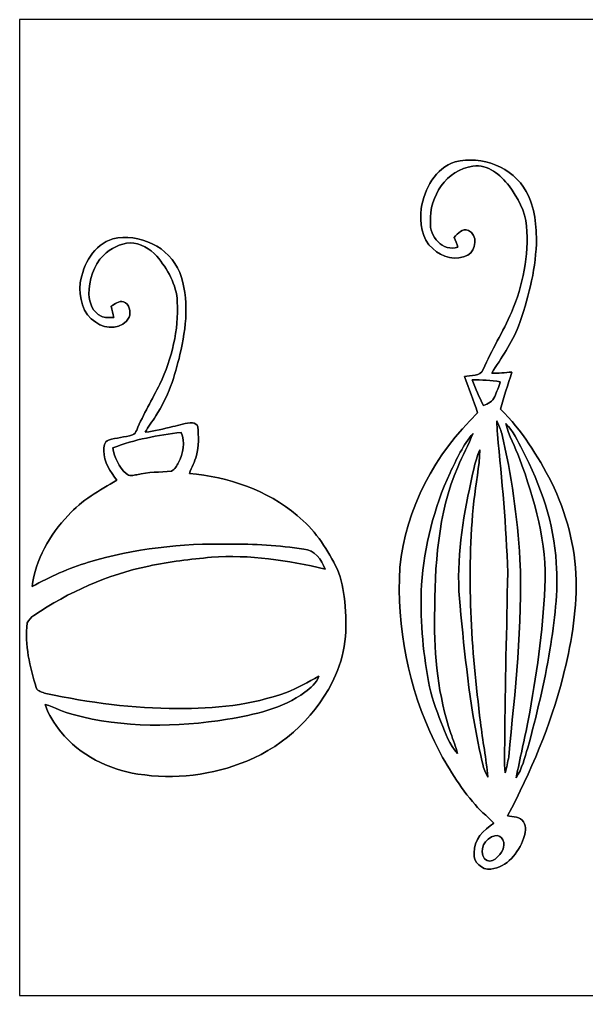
# Model space of a CAD drawing. Header units: centimetres. Extents: x -16.8 to 16.8, y -16.7 to 16.7.
# Drawn here: x -16.77 to 2.59, y -16.67 to 16.67 of the extents above; entities that cross this region are included whole.
import ezdxf

# ---------------------------------------------------------------- set-up
doc = ezdxf.new("R2010")
doc.units = ezdxf.units.CM
doc.header["$MEASUREMENT"] = 0
doc.layers.add('Layer 1', color=7, linetype='Continuous')

msp = doc.modelspace()

# ---------------------------------------------------------------- linework, layer by layer
at = {"layer": 'Layer 1', "color": 7}
for points, knots in [([(-16.77458, 16.66875), (-16.77458, 16.66875), (16.77458, 16.66875), (16.77458, 16.66875), (16.77458, 16.66875), (16.77458, 16.66875), (16.77458, -16.66875), (16.77458, -16.66875), (16.77458, -16.66875), (16.77458, -16.66875), (-16.77458, -16.66875), (-16.77458, -16.66875), (-16.77458, -16.66875), (-16.77458, -16.66875), (-16.77458, 16.66875), (-16.77458, 16.66875), (-16.77458, 16.66875), (-16.77458, 16.66875), (-16.77458, 16.66875), (-16.77458, 16.66875)], [0, 0, 0, 0, 0.16666667, 0.16666667, 0.16666667, 0.16666667, 0.33333333, 0.33333333, 0.33333333, 0.33333333, 0.5, 0.5, 0.5, 0.5, 0.66666667, 0.66666667, 0.66666667, 0.66666667, 1, 1, 1, 1]), ([(-1.89159, 11.80465), (-2.57387, 11.58981), (-2.94993, 10.88214), (-3.05012, 10.21327), (-3.05012, 10.21327), (-3.11326, 9.7349), (-3.04377, 9.1754), (-2.65783, 8.84202), (-2.65783, 8.84202), (-2.35938, 8.54428), (-1.84432, 8.41128), (-1.46297, 8.62436), (-1.46297, 8.62436), (-1.16946, 8.78064), (-1.11478, 9.31651), (-1.43933, 9.46185), (-1.43933, 9.46185), (-1.657, 9.54899), (-1.7974, 9.35849), (-1.92864, 9.2269), (-1.92864, 9.2269), (-1.88383, 9.11613), (-1.83903, 9.00571), (-1.79952, 8.89247), (-1.79952, 8.89247), (-2.31069, 8.71784), (-2.78871, 9.26112), (-2.73438, 9.75395), (-2.73438, 9.75395), (-2.7873, 10.62073), (-2.18687, 11.54818), (-1.28729, 11.66036), (-1.28729, 11.66036), (-0.76835, 11.73656), (-0.35348, 11.3598), (-0.05186, 10.99009), (-0.05186, 10.99009), (0.23989, 10.58228), (0.49883, 10.1219), (0.54116, 9.61178), (0.54116, 9.61178), (0.63782, 8.60778), (0.41945, 7.59107), (0.03246, 6.66609), (0.03246, 6.66609), (-0.26282, 6.00075), (-0.64805, 5.37951), (-0.93627, 4.71064), (-0.93627, 4.71064), (-1.03399, 4.45841), (-1.36172, 4.54166), (-1.57727, 4.4704), (-1.57727, 4.4704), (-1.42381, 4.05977), (-1.25518, 3.65372), (-1.12959, 3.23321), (-1.12959, 3.23321), (-2.56646, 1.8348), (-3.59586, -0.03175), (-3.77931, -2.04752), (-3.77931, -2.04752), (-3.90596, -4.08905), (-3.4865, -6.15456), (-2.60244, -7.99677), (-2.60244, -7.99677), (-2.24614, -8.72596), (-1.81857, -9.42269), (-1.29928, -10.04782), (-1.29928, -10.04782), (-1.08409, -10.31981), (-0.81139, -10.53641), (-0.57079, -10.78442), (-0.57079, -10.78442), (-0.92463, -11.00631), (-1.26294, -11.3538), (-1.24848, -11.80077), (-1.24848, -11.80077), (-1.28446, -12.11439), (-0.98143, -12.39485), (-0.67204, -12.35004), (-0.67204, -12.35004), (-0.11712, -12.28972), (0.26317, -11.79759), (0.44344, -11.30723), (0.44344, -11.30723), (0.49318, -11.12767), (0.56586, -10.90824), (0.44168, -10.74138), (0.44168, -10.74138), (0.34184, -10.53924), (0.07267, -10.57204), (-0.1083, -10.53641), (-0.1083, -10.53641), (0.69003, -9.03393), (1.36208, -7.45596), (1.78188, -5.80355), (1.78188, -5.80355), (2.06199, -4.72123), (2.25601, -3.60786), (2.23802, -2.48638), (2.23802, -2.48638), (2.21544, -1.32327), (1.90041, -0.17886), (1.39171, 0.86325), (1.39171, 0.86325), (0.93274, 1.76777), (0.38171, 2.63878), (-0.34114, 3.35633), (-0.34114, 3.35633), (-0.23918, 3.7846), (-0.07938, 4.19629), (0.03634, 4.62068), (0.03634, 4.62068), (-0.19156, 4.61469), (-0.41804, 4.578), (-0.64594, 4.5907), (-0.64594, 4.5907), (-0.31926, 5.10963), (0.04727, 5.60952), (0.26494, 6.18878), (0.26494, 6.18878), (0.59514, 7.09048), (0.83679, 8.03663), (0.88018, 8.99936), (0.88018, 8.99936), (0.89253, 9.60967), (0.83256, 10.25172), (0.53234, 10.795), (0.53234, 10.795), (0.07867, 11.63461), (-0.98531, 12.02761), (-1.89159, 11.80465), (-1.89159, 11.80465), (-1.89159, 11.80465), (-1.89159, 11.80465), (-1.89159, 11.80465)], [0, 0, 0, 0, 0.02857143, 0.02857143, 0.02857143, 0.02857143, 0.05714286, 0.05714286, 0.05714286, 0.05714286, 0.08571429, 0.08571429, 0.08571429, 0.08571429, 0.11428571, 0.11428571, 0.11428571, 0.11428571, 0.14285714, 0.14285714, 0.14285714, 0.14285714, 0.17142857, 0.17142857, 0.17142857, 0.17142857, 0.2, 0.2, 0.2, 0.2, 0.22857143, 0.22857143, 0.22857143, 0.22857143, 0.25714286, 0.25714286, 0.25714286, 0.25714286, 0.28571429, 0.28571429, 0.28571429, 0.28571429, 0.31428571, 0.31428571, 0.31428571, 0.31428571, 0.34285714, 0.34285714, 0.34285714, 0.34285714, 0.37142857, 0.37142857, 0.37142857, 0.37142857, 0.4, 0.4, 0.4, 0.4, 0.42857143, 0.42857143, 0.42857143, 0.42857143, 0.45714286, 0.45714286, 0.45714286, 0.45714286, 0.48571429, 0.48571429, 0.48571429, 0.48571429, 0.51428571, 0.51428571, 0.51428571, 0.51428571, 0.54285714, 0.54285714, 0.54285714, 0.54285714, 0.57142857, 0.57142857, 0.57142857, 0.57142857, 0.6, 0.6, 0.6, 0.6, 0.62857143, 0.62857143, 0.62857143, 0.62857143, 0.65714286, 0.65714286, 0.65714286, 0.65714286, 0.68571429, 0.68571429, 0.68571429, 0.68571429, 0.71428571, 0.71428571, 0.71428571, 0.71428571, 0.74285714, 0.74285714, 0.74285714, 0.74285714, 0.77142857, 0.77142857, 0.77142857, 0.77142857, 0.8, 0.8, 0.8, 0.8, 0.82857143, 0.82857143, 0.82857143, 0.82857143, 0.85714286, 0.85714286, 0.85714286, 0.85714286, 0.88571429, 0.88571429, 0.88571429, 0.88571429, 0.91428571, 0.91428571, 0.91428571, 0.91428571, 0.94285714, 0.94285714, 0.94285714, 0.94285714, 1, 1, 1, 1]), ([(-13.58794, 9.17822), (-14.23494, 8.98207), (-14.60747, 8.30862), (-14.69743, 7.67433), (-14.69743, 7.67433), (-14.75423, 7.18114), (-14.62193, 6.5973), (-14.1665, 6.32883), (-14.1665, 6.32883), (-13.82748, 6.07131), (-13.23164, 6.0833), (-13.02773, 6.50381), (-13.02773, 6.50381), (-12.97129, 6.68479), (-13.02138, 6.95607), (-13.22246, 7.02769), (-13.22246, 7.02769), (-13.38898, 7.07461), (-13.51809, 6.94796), (-13.64933, 6.87458), (-13.64933, 6.87458), (-13.61934, 6.74476), (-13.58653, 6.61494), (-13.5569, 6.48476), (-13.5569, 6.48476), (-13.70224, 6.49217), (-13.85711, 6.47136), (-13.99046, 6.53979), (-13.99046, 6.53979), (-14.27198, 6.66997), (-14.39333, 6.99347), (-14.40991, 7.28451), (-14.40991, 7.28451), (-14.39157, 7.76252), (-14.25787, 8.26982), (-13.90438, 8.61307), (-13.90438, 8.61307), (-13.66097, 8.84978), (-13.33923, 9.01453), (-12.99845, 9.04275), (-12.99845, 9.04275), (-12.64532, 9.04381), (-12.32323, 8.83567), (-12.08581, 8.58626), (-12.08581, 8.58626), (-11.72104, 8.14387), (-11.40848, 7.61471), (-11.38414, 7.02698), (-11.38414, 7.02698), (-11.33404, 6.05825), (-11.57146, 5.09164), (-11.98069, 4.21781), (-11.98069, 4.21781), (-12.24139, 3.69076), (-12.54619, 3.18558), (-12.77126, 2.6416), (-12.77126, 2.6416), (-12.80231, 2.57563), (-12.84252, 2.50296), (-12.91731, 2.47932), (-12.91731, 2.47932), (-13.18578, 2.40065), (-13.46906, 2.38266), (-13.73717, 2.30329), (-13.73717, 2.30329), (-13.88322, 2.25531), (-13.89839, 2.06622), (-13.89768, 1.93957), (-13.89768, 1.93957), (-13.89556, 1.55434), (-13.66979, 1.22626), (-13.45106, 0.92851), (-13.45106, 0.92851), (-14.04444, 0.58843), (-14.64804, 0.24342), (-15.113, -0.26811), (-15.113, -0.26811), (-15.73989, -0.93839), (-16.23272, -1.77729), (-16.34419, -2.70016), (-16.34419, -2.70016), (-15.73424, -2.35938), (-15.09183, -2.07363), (-14.42191, -1.87254), (-14.42191, -1.87254), (-12.86863, -1.39453), (-11.23421, -1.22379), (-9.61319, -1.25024), (-9.61319, -1.25024), (-8.76194, -1.24072), (-7.90893, -1.29117), (-7.0672, -1.42028), (-7.0672, -1.42028), (-6.69854, -1.4538), (-6.45195, -1.77659), (-6.33977, -2.10185), (-6.33977, -2.10185), (-7.60906, -1.81293), (-8.91328, -1.6002), (-10.21927, -1.69898), (-10.21927, -1.69898), (-10.93646, -1.76742), (-11.65366, -1.85349), (-12.35992, -1.9999), (-12.35992, -1.9999), (-13.76574, -2.28635), (-15.09501, -2.88854), (-16.28422, -3.68406), (-16.28422, -3.68406), (-16.37559, -3.75461), (-16.46414, -3.83822), (-16.51459, -3.94406), (-16.51459, -3.94406), (-16.59396, -4.69371), (-16.43204, -5.44371), (-16.20273, -6.15386), (-16.20273, -6.15386), (-16.15334, -6.28932), (-15.99318, -6.31719), (-15.87077, -6.34965), (-15.87077, -6.34965), (-14.39474, -6.66644), (-12.88909, -6.87634), (-11.37708, -6.8647), (-11.37708, -6.8647), (-10.12225, -6.87776), (-8.84449, -6.75358), (-7.66057, -6.31507), (-7.66057, -6.31507), (-7.26793, -6.18067), (-6.92115, -5.94924), (-6.55214, -5.76474), (-6.55214, -5.76474), (-6.63081, -6.00181), (-6.83754, -6.16056), (-7.02345, -6.31225), (-7.02345, -6.31225), (-7.79392, -6.87317), (-8.74607, -7.07708), (-9.66752, -7.233), (-9.66752, -7.233), (-11.41307, -7.51311), (-13.2274, -7.53674), (-14.94402, -7.07425), (-14.94402, -7.07425), (-15.2721, -6.98712), (-15.57479, -6.83048), (-15.89581, -6.72394), (-15.89581, -6.72394), (-15.80762, -7.08131), (-15.57761, -7.38011), (-15.35818, -7.66727), (-15.35818, -7.66727), (-14.71224, -8.46596), (-13.73752, -8.94574), (-12.73422, -9.10484), (-12.73422, -9.10484), (-11.48503, -9.29852), (-10.18081, -9.14576), (-9.01206, -8.66281), (-9.01206, -8.66281), (-7.68138, -8.11459), (-6.56378, -7.05097), (-5.98241, -5.73088), (-5.98241, -5.73088), (-5.59999, -4.89373), (-5.56331, -3.93982), (-5.68537, -3.03989), (-5.68537, -3.03989), (-5.74358, -2.68252), (-5.80566, -2.31528), (-5.97782, -1.99249), (-5.97782, -1.99249), (-6.30167, -1.34338), (-6.72465, -0.73131), (-7.29121, -0.27058), (-7.29121, -0.27058), (-8.31779, 0.59937), (-9.64812, 1.03717), (-10.97209, 1.16593), (-10.97209, 1.16593), (-10.89343, 1.36984), (-10.78477, 1.56245), (-10.73256, 1.77553), (-10.73256, 1.77553), (-10.64401, 2.09409), (-10.65777, 2.43064), (-10.68529, 2.7559), (-10.68529, 2.7559), (-10.70187, 2.83774), (-10.78583, 2.87902), (-10.86168, 2.8896), (-10.86168, 2.8896), (-11.09663, 2.90195), (-11.31817, 2.8134), (-11.54289, 2.76154), (-11.54289, 2.76154), (-11.85369, 2.69099), (-12.16307, 2.60703), (-12.47987, 2.56858), (-12.47987, 2.56858), (-12.38215, 2.76719), (-12.24068, 2.93934), (-12.12321, 3.12596), (-12.12321, 3.12596), (-11.70058, 3.75779), (-11.46598, 4.49263), (-11.29383, 5.22676), (-11.29383, 5.22676), (-11.07828, 6.13833), (-10.96398, 7.13176), (-11.30371, 8.02711), (-11.30371, 8.02711), (-11.64943, 8.89952), (-12.68977, 9.38953), (-13.58794, 9.17822)], [0, 0, 0, 0, 0.01818182, 0.01818182, 0.01818182, 0.01818182, 0.03636364, 0.03636364, 0.03636364, 0.03636364, 0.05454545, 0.05454545, 0.05454545, 0.05454545, 0.07272727, 0.07272727, 0.07272727, 0.07272727, 0.09090909, 0.09090909, 0.09090909, 0.09090909, 0.10909091, 0.10909091, 0.10909091, 0.10909091, 0.12727273, 0.12727273, 0.12727273, 0.12727273, 0.14545455, 0.14545455, 0.14545455, 0.14545455, 0.16363636, 0.16363636, 0.16363636, 0.16363636, 0.18181818, 0.18181818, 0.18181818, 0.18181818, 0.2, 0.2, 0.2, 0.2, 0.21818182, 0.21818182, 0.21818182, 0.21818182, 0.23636364, 0.23636364, 0.23636364, 0.23636364, 0.25454545, 0.25454545, 0.25454545, 0.25454545, 0.27272727, 0.27272727, 0.27272727, 0.27272727, 0.29090909, 0.29090909, 0.29090909, 0.29090909, 0.30909091, 0.30909091, 0.30909091, 0.30909091, 0.32727273, 0.32727273, 0.32727273, 0.32727273, 0.34545455, 0.34545455, 0.34545455, 0.34545455, 0.36363636, 0.36363636, 0.36363636, 0.36363636, 0.38181818, 0.38181818, 0.38181818, 0.38181818, 0.4, 0.4, 0.4, 0.4, 0.41818182, 0.41818182, 0.41818182, 0.41818182, 0.43636364, 0.43636364, 0.43636364, 0.43636364, 0.45454545, 0.45454545, 0.45454545, 0.45454545, 0.47272727, 0.47272727, 0.47272727, 0.47272727, 0.49090909, 0.49090909, 0.49090909, 0.49090909, 0.50909091, 0.50909091, 0.50909091, 0.50909091, 0.52727273, 0.52727273, 0.52727273, 0.52727273, 0.54545455, 0.54545455, 0.54545455, 0.54545455, 0.56363636, 0.56363636, 0.56363636, 0.56363636, 0.58181818, 0.58181818, 0.58181818, 0.58181818, 0.6, 0.6, 0.6, 0.6, 0.61818182, 0.61818182, 0.61818182, 0.61818182, 0.63636364, 0.63636364, 0.63636364, 0.63636364, 0.65454545, 0.65454545, 0.65454545, 0.65454545, 0.67272727, 0.67272727, 0.67272727, 0.67272727, 0.69090909, 0.69090909, 0.69090909, 0.69090909, 0.70909091, 0.70909091, 0.70909091, 0.70909091, 0.72727273, 0.72727273, 0.72727273, 0.72727273, 0.74545455, 0.74545455, 0.74545455, 0.74545455, 0.76363636, 0.76363636, 0.76363636, 0.76363636, 0.78181818, 0.78181818, 0.78181818, 0.78181818, 0.8, 0.8, 0.8, 0.8, 0.81818182, 0.81818182, 0.81818182, 0.81818182, 0.83636364, 0.83636364, 0.83636364, 0.83636364, 0.85454545, 0.85454545, 0.85454545, 0.85454545, 0.87272727, 0.87272727, 0.87272727, 0.87272727, 0.89090909, 0.89090909, 0.89090909, 0.89090909, 0.90909091, 0.90909091, 0.90909091, 0.90909091, 0.92727273, 0.92727273, 0.92727273, 0.92727273, 0.94545455, 0.94545455, 0.94545455, 0.94545455, 0.96363636, 0.96363636, 0.96363636, 0.96363636, 1, 1, 1, 1]), ([(-1.30951, 4.35822), (-0.98954, 4.3621), (-0.67028, 4.33776), (-0.35278, 4.29577), (-0.35278, 4.29577), (-0.40605, 4.12256), (-0.47131, 3.95323), (-0.54293, 3.78636), (-0.54293, 3.78636), (-0.61066, 3.62585), (-0.77505, 3.54224), (-0.92816, 3.48121), (-0.92816, 3.48121), (-1.06609, 3.76837), (-1.20756, 4.05589), (-1.30951, 4.35822)], [0, 0, 0, 0, 0.2, 0.2, 0.2, 0.2, 0.4, 0.4, 0.4, 0.4, 0.6, 0.6, 0.6, 0.6, 1, 1, 1, 1]), ([(-0.46814, 2.96051), (-0.40781, 2.81799), (-0.34572, 2.67511), (-0.29986, 2.52624), (-0.29986, 2.52624), (0.0314, 1.11901), (0.23213, -0.31785), (0.31856, -1.76071), (0.31856, -1.76071), (0.41804, -4.01955), (0.15064, -6.26957), (-0.06562, -8.51394), (-0.06562, -8.51394), (-0.09243, -8.6995), (-0.14005, -8.88153), (-0.18521, -9.06427), (-0.18521, -9.06427), (-0.22966, -8.69597), (-0.20743, -8.3245), (-0.19897, -7.95514), (-0.19897, -7.95514), (-0.19121, -6.04167), (-0.12982, -4.12926), (-0.10019, -2.21615), (-0.10019, -2.21615), (-0.14781, -0.63888), (-0.29669, 0.9331), (-0.4505, 2.50296), (-0.4505, 2.50296), (-0.46073, 2.65571), (-0.46708, 2.80776), (-0.46814, 2.96051)], [0, 0, 0, 0, 0.11111111, 0.11111111, 0.11111111, 0.11111111, 0.22222222, 0.22222222, 0.22222222, 0.22222222, 0.33333333, 0.33333333, 0.33333333, 0.33333333, 0.44444444, 0.44444444, 0.44444444, 0.44444444, 0.55555556, 0.55555556, 0.55555556, 0.55555556, 0.66666667, 0.66666667, 0.66666667, 0.66666667, 0.77777778, 0.77777778, 0.77777778, 0.77777778, 1, 1, 1, 1]), ([(-0.16016, 2.86914), (0.08255, 2.60385), (0.24306, 2.27577), (0.40675, 1.95862), (0.40675, 1.95862), (1.03046, 0.76659), (1.47814, -0.53834), (1.55928, -1.88842), (1.55928, -1.88842), (1.63654, -2.88607), (1.50036, -3.88373), (1.34161, -4.86692), (1.34161, -4.86692), (1.15711, -5.99405), (0.88371, -7.10389), (0.58667, -8.20596), (0.58667, -8.20596), (0.48084, -8.55698), (0.3877, -8.91928), (0.19509, -9.23502), (0.19509, -9.23502), (0.30833, -8.57603), (0.47766, -7.92798), (0.60219, -7.2711), (0.60219, -7.2711), (0.88159, -5.7718), (1.0989, -4.25768), (1.17193, -2.73297), (1.17193, -2.73297), (1.26083, -1.21426), (0.81844, 0.26741), (0.30304, 1.67781), (0.30304, 1.67781), (0.16263, 2.08068), (-0.07161, 2.44828), (-0.16016, 2.86914)], [0, 0, 0, 0, 0.1, 0.1, 0.1, 0.1, 0.2, 0.2, 0.2, 0.2, 0.3, 0.3, 0.3, 0.3, 0.4, 0.4, 0.4, 0.4, 0.5, 0.5, 0.5, 0.5, 0.6, 0.6, 0.6, 0.6, 0.7, 0.7, 0.7, 0.7, 0.8, 0.8, 0.8, 0.8, 1, 1, 1, 1]), ([(-13.58583, 2.03518), (-12.83935, 2.32974), (-12.04489, 2.46556), (-11.25255, 2.56575), (-11.25255, 2.56575), (-11.11179, 2.23379), (-11.17424, 1.84644), (-11.34604, 1.53705), (-11.34604, 1.53705), (-11.40707, 1.43228), (-11.46069, 1.29999), (-11.57781, 1.24672), (-11.57781, 1.24672), (-11.97116, 1.19239), (-12.37721, 1.2252), (-12.76421, 1.12077), (-12.76421, 1.12077), (-12.88521, 1.09855), (-13.03443, 1.04528), (-13.13004, 1.15711), (-13.13004, 1.15711), (-13.38545, 1.38042), (-13.52621, 1.70674), (-13.58583, 2.03518)], [0, 0, 0, 0, 0.14285714, 0.14285714, 0.14285714, 0.14285714, 0.28571429, 0.28571429, 0.28571429, 0.28571429, 0.42857143, 0.42857143, 0.42857143, 0.42857143, 0.57142857, 0.57142857, 0.57142857, 0.57142857, 0.71428571, 0.71428571, 0.71428571, 0.71428571, 1, 1, 1, 1]), ([(-2.06728, 1.18428), (-1.84221, 1.651), (-1.62701, 2.13854), (-1.28094, 2.53083), (-1.28094, 2.53083), (-1.44321, 2.14277), (-1.64677, 1.77271), (-1.80587, 1.38254), (-1.80587, 1.38254), (-2.49414, -0.21978), (-2.59151, -2.00131), (-2.59539, -3.72181), (-2.59539, -3.72181), (-2.61867, -5.07118), (-2.47509, -6.43572), (-2.04011, -7.71807), (-2.04011, -7.71807), (-1.96638, -7.94491), (-1.86761, -8.16575), (-1.81928, -8.40034), (-1.81928, -8.40034), (-2.08421, -8.09766), (-2.22215, -7.71454), (-2.37243, -7.34836), (-2.37243, -7.34836), (-2.54529, -6.88975), (-2.71498, -6.42726), (-2.8067, -5.94466), (-2.8067, -5.94466), (-3.00637, -4.85599), (-3.09774, -3.74579), (-3.042, -2.63948), (-3.042, -2.63948), (-2.94287, -1.3208), (-2.62326, -0.01693), (-2.06728, 1.18428)], [0, 0, 0, 0, 0.1, 0.1, 0.1, 0.1, 0.2, 0.2, 0.2, 0.2, 0.3, 0.3, 0.3, 0.3, 0.4, 0.4, 0.4, 0.4, 0.5, 0.5, 0.5, 0.5, 0.6, 0.6, 0.6, 0.6, 0.7, 0.7, 0.7, 0.7, 0.8, 0.8, 0.8, 0.8, 1, 1, 1, 1]), ([(-1.40829, 0.63112), (-1.31198, 1.08444), (-1.23119, 1.54552), (-1.05163, 1.9752), (-1.05163, 1.9752), (-1.0601, 1.38677), (-1.19345, 0.81174), (-1.25095, 0.22789), (-1.25095, 0.22789), (-1.52153, -2.28988), (-1.34338, -4.83129), (-1.0287, -7.33672), (-1.0287, -7.33672), (-0.95497, -7.96114), (-0.83608, -8.57991), (-0.77435, -9.20644), (-0.77435, -9.20644), (-0.95779, -8.93727), (-0.97543, -8.59966), (-1.0608, -8.29416), (-1.0608, -8.29416), (-1.40053, -6.66574), (-1.56916, -5.00839), (-1.72791, -3.35456), (-1.72791, -3.35456), (-1.86514, -2.01895), (-1.68945, -0.67451), (-1.40829, 0.63112)], [0, 0, 0, 0, 0.125, 0.125, 0.125, 0.125, 0.25, 0.25, 0.25, 0.25, 0.375, 0.375, 0.375, 0.375, 0.5, 0.5, 0.5, 0.5, 0.625, 0.625, 0.625, 0.625, 0.75, 0.75, 0.75, 0.75, 1, 1, 1, 1]), ([(-0.53552, -11.21234), (-0.27728, -11.15801), (-0.15452, -11.4935), (-0.26952, -11.68859), (-0.26952, -11.68859), (-0.35983, -11.89567), (-0.65969, -12.22516), (-0.89182, -12.00467), (-0.89182, -12.00467), (-1.11019, -11.70869), (-0.8703, -11.28536), (-0.53552, -11.21234)], [0, 0, 0, 0, 0.25, 0.25, 0.25, 0.25, 0.5, 0.5, 0.5, 0.5, 1, 1, 1, 1])]:
    msp.add_open_spline(points, degree=3, knots=knots, dxfattribs=at)
at = {"layer": 'Layer 1', "color": 250}
for points, knots in [([(-1.89159, 11.80465), (-0.98531, 12.02761), (0.07867, 11.63461), (0.53234, 10.795), (0.53234, 10.795), (0.83256, 10.25172), (0.89253, 9.60967), (0.88018, 8.99936), (0.88018, 8.99936), (0.83679, 8.03663), (0.59514, 7.09048), (0.26494, 6.18878), (0.26494, 6.18878), (0.04727, 5.60952), (-0.31926, 5.10963), (-0.64594, 4.5907), (-0.64594, 4.5907), (-0.41804, 4.578), (-0.19156, 4.61469), (0.03634, 4.62068), (0.03634, 4.62068), (-0.07938, 4.19629), (-0.23918, 3.7846), (-0.34114, 3.35633), (-0.34114, 3.35633), (0.38171, 2.63878), (0.93274, 1.76777), (1.39171, 0.86325), (1.39171, 0.86325), (1.90041, -0.17886), (2.21544, -1.32327), (2.23802, -2.48638), (2.23802, -2.48638), (2.25601, -3.60786), (2.06199, -4.72123), (1.78188, -5.80355), (1.78188, -5.80355), (1.36208, -7.45596), (0.69003, -9.03393), (-0.1083, -10.53641), (-0.1083, -10.53641), (0.07267, -10.57204), (0.34184, -10.53924), (0.44168, -10.74138), (0.44168, -10.74138), (0.56586, -10.90824), (0.49318, -11.12767), (0.44344, -11.30723), (0.44344, -11.30723), (0.26317, -11.79759), (-0.11712, -12.28972), (-0.67204, -12.35004), (-0.67204, -12.35004), (-0.98143, -12.39485), (-1.28446, -12.11439), (-1.24848, -11.80077), (-1.24848, -11.80077), (-1.26294, -11.3538), (-0.92463, -11.00631), (-0.57079, -10.78442), (-0.57079, -10.78442), (-0.81139, -10.53641), (-1.08409, -10.31981), (-1.29928, -10.04782), (-1.29928, -10.04782), (-1.81857, -9.42269), (-2.24614, -8.72596), (-2.60244, -7.99677), (-2.60244, -7.99677), (-3.4865, -6.15456), (-3.90596, -4.08905), (-3.77931, -2.04752), (-3.77931, -2.04752), (-3.59586, -0.03175), (-2.56646, 1.8348), (-1.12959, 3.23321), (-1.12959, 3.23321), (-1.25518, 3.65372), (-1.42381, 4.05977), (-1.57727, 4.4704), (-1.57727, 4.4704), (-1.36172, 4.54166), (-1.03399, 4.45841), (-0.93627, 4.71064), (-0.93627, 4.71064), (-0.64805, 5.37951), (-0.26282, 6.00075), (0.03246, 6.66609), (0.03246, 6.66609), (0.41945, 7.59107), (0.63782, 8.60778), (0.54116, 9.61178), (0.54116, 9.61178), (0.49883, 10.1219), (0.23989, 10.58228), (-0.05186, 10.99009), (-0.05186, 10.99009), (-0.35348, 11.3598), (-0.76835, 11.73656), (-1.28729, 11.66036), (-1.28729, 11.66036), (-2.18687, 11.54818), (-2.7873, 10.62073), (-2.73438, 9.75395), (-2.73438, 9.75395), (-2.78871, 9.26112), (-2.31069, 8.71784), (-1.79952, 8.89247), (-1.79952, 8.89247), (-1.83903, 9.00571), (-1.88383, 9.11613), (-1.92864, 9.2269), (-1.92864, 9.2269), (-1.7974, 9.35849), (-1.657, 9.54899), (-1.43933, 9.46185), (-1.43933, 9.46185), (-1.11478, 9.31651), (-1.16946, 8.78064), (-1.46297, 8.62436), (-1.46297, 8.62436), (-1.84432, 8.41128), (-2.35938, 8.54428), (-2.65783, 8.84202), (-2.65783, 8.84202), (-3.04377, 9.1754), (-3.11326, 9.7349), (-3.05012, 10.21327), (-3.05012, 10.21327), (-2.94993, 10.88214), (-2.57387, 11.58981), (-1.89159, 11.80465), (-1.89159, 11.80465), (-1.89159, 11.80465), (-1.89159, 11.80465), (-1.89159, 11.80465)], [0, 0, 0, 0, 0.02857143, 0.02857143, 0.02857143, 0.02857143, 0.05714286, 0.05714286, 0.05714286, 0.05714286, 0.08571429, 0.08571429, 0.08571429, 0.08571429, 0.11428571, 0.11428571, 0.11428571, 0.11428571, 0.14285714, 0.14285714, 0.14285714, 0.14285714, 0.17142857, 0.17142857, 0.17142857, 0.17142857, 0.2, 0.2, 0.2, 0.2, 0.22857143, 0.22857143, 0.22857143, 0.22857143, 0.25714286, 0.25714286, 0.25714286, 0.25714286, 0.28571429, 0.28571429, 0.28571429, 0.28571429, 0.31428571, 0.31428571, 0.31428571, 0.31428571, 0.34285714, 0.34285714, 0.34285714, 0.34285714, 0.37142857, 0.37142857, 0.37142857, 0.37142857, 0.4, 0.4, 0.4, 0.4, 0.42857143, 0.42857143, 0.42857143, 0.42857143, 0.45714286, 0.45714286, 0.45714286, 0.45714286, 0.48571429, 0.48571429, 0.48571429, 0.48571429, 0.51428571, 0.51428571, 0.51428571, 0.51428571, 0.54285714, 0.54285714, 0.54285714, 0.54285714, 0.57142857, 0.57142857, 0.57142857, 0.57142857, 0.6, 0.6, 0.6, 0.6, 0.62857143, 0.62857143, 0.62857143, 0.62857143, 0.65714286, 0.65714286, 0.65714286, 0.65714286, 0.68571429, 0.68571429, 0.68571429, 0.68571429, 0.71428571, 0.71428571, 0.71428571, 0.71428571, 0.74285714, 0.74285714, 0.74285714, 0.74285714, 0.77142857, 0.77142857, 0.77142857, 0.77142857, 0.8, 0.8, 0.8, 0.8, 0.82857143, 0.82857143, 0.82857143, 0.82857143, 0.85714286, 0.85714286, 0.85714286, 0.85714286, 0.88571429, 0.88571429, 0.88571429, 0.88571429, 0.91428571, 0.91428571, 0.91428571, 0.91428571, 0.94285714, 0.94285714, 0.94285714, 0.94285714, 1, 1, 1, 1]), ([(-13.58794, 9.17822), (-12.68977, 9.38953), (-11.64943, 8.89952), (-11.30371, 8.02711), (-11.30371, 8.02711), (-10.96398, 7.13176), (-11.07828, 6.13833), (-11.29383, 5.22676), (-11.29383, 5.22676), (-11.46598, 4.49263), (-11.70058, 3.75779), (-12.12321, 3.12596), (-12.12321, 3.12596), (-12.24068, 2.93934), (-12.38215, 2.76719), (-12.47987, 2.56858), (-12.47987, 2.56858), (-12.16307, 2.60703), (-11.85369, 2.69099), (-11.54289, 2.76154), (-11.54289, 2.76154), (-11.31817, 2.8134), (-11.09663, 2.90195), (-10.86168, 2.8896), (-10.86168, 2.8896), (-10.78583, 2.87902), (-10.70187, 2.83774), (-10.68529, 2.7559), (-10.68529, 2.7559), (-10.65777, 2.43064), (-10.64401, 2.09409), (-10.73256, 1.77553), (-10.73256, 1.77553), (-10.78477, 1.56245), (-10.89343, 1.36984), (-10.97209, 1.16593), (-10.97209, 1.16593), (-9.64812, 1.03717), (-8.31779, 0.59937), (-7.29121, -0.27058), (-7.29121, -0.27058), (-6.72465, -0.73131), (-6.30167, -1.34338), (-5.97782, -1.99249), (-5.97782, -1.99249), (-5.80566, -2.31528), (-5.74358, -2.68252), (-5.68537, -3.03989), (-5.68537, -3.03989), (-5.56331, -3.93982), (-5.59999, -4.89373), (-5.98241, -5.73088), (-5.98241, -5.73088), (-6.56378, -7.05097), (-7.68138, -8.11459), (-9.01206, -8.66281), (-9.01206, -8.66281), (-10.18081, -9.14576), (-11.48503, -9.29852), (-12.73422, -9.10484), (-12.73422, -9.10484), (-13.73752, -8.94574), (-14.71224, -8.46596), (-15.35818, -7.66727), (-15.35818, -7.66727), (-15.57761, -7.38011), (-15.80762, -7.08131), (-15.89581, -6.72394), (-15.89581, -6.72394), (-15.57479, -6.83048), (-15.2721, -6.98712), (-14.94402, -7.07425), (-14.94402, -7.07425), (-13.2274, -7.53674), (-11.41307, -7.51311), (-9.66752, -7.233), (-9.66752, -7.233), (-8.74607, -7.07708), (-7.79392, -6.87317), (-7.02345, -6.31225), (-7.02345, -6.31225), (-6.83754, -6.16056), (-6.63081, -6.00181), (-6.55214, -5.76474), (-6.55214, -5.76474), (-6.92115, -5.94924), (-7.26793, -6.18067), (-7.66057, -6.31507), (-7.66057, -6.31507), (-8.84449, -6.75358), (-10.12225, -6.87776), (-11.37708, -6.8647), (-11.37708, -6.8647), (-12.88909, -6.87634), (-14.39474, -6.66644), (-15.87077, -6.34965), (-15.87077, -6.34965), (-15.99318, -6.31719), (-16.15334, -6.28932), (-16.20273, -6.15386), (-16.20273, -6.15386), (-16.43204, -5.44371), (-16.59396, -4.69371), (-16.51459, -3.94406), (-16.51459, -3.94406), (-16.46414, -3.83822), (-16.37559, -3.75461), (-16.28422, -3.68406), (-16.28422, -3.68406), (-15.09501, -2.88854), (-13.76574, -2.28635), (-12.35992, -1.9999), (-12.35992, -1.9999), (-11.65366, -1.85349), (-10.93646, -1.76742), (-10.21927, -1.69898), (-10.21927, -1.69898), (-8.91328, -1.6002), (-7.60906, -1.81293), (-6.33977, -2.10185), (-6.33977, -2.10185), (-6.45195, -1.77659), (-6.69854, -1.4538), (-7.0672, -1.42028), (-7.0672, -1.42028), (-7.90893, -1.29117), (-8.76194, -1.24072), (-9.61319, -1.25024), (-9.61319, -1.25024), (-11.23421, -1.22379), (-12.86863, -1.39453), (-14.42191, -1.87254), (-14.42191, -1.87254), (-15.09183, -2.07363), (-15.73424, -2.35938), (-16.34419, -2.70016), (-16.34419, -2.70016), (-16.23272, -1.77729), (-15.73989, -0.93839), (-15.113, -0.26811), (-15.113, -0.26811), (-14.64804, 0.24342), (-14.04444, 0.58843), (-13.45106, 0.92851), (-13.45106, 0.92851), (-13.66979, 1.22626), (-13.89556, 1.55434), (-13.89768, 1.93957), (-13.89768, 1.93957), (-13.89839, 2.06622), (-13.88322, 2.25531), (-13.73717, 2.30329), (-13.73717, 2.30329), (-13.46906, 2.38266), (-13.18578, 2.40065), (-12.91731, 2.47932), (-12.91731, 2.47932), (-12.84252, 2.50296), (-12.80231, 2.57563), (-12.77126, 2.6416), (-12.77126, 2.6416), (-12.54619, 3.18558), (-12.24139, 3.69076), (-11.98069, 4.21781), (-11.98069, 4.21781), (-11.57146, 5.09164), (-11.33404, 6.05825), (-11.38414, 7.02698), (-11.38414, 7.02698), (-11.40848, 7.61471), (-11.72104, 8.14387), (-12.08581, 8.58626), (-12.08581, 8.58626), (-12.32323, 8.83567), (-12.64532, 9.04381), (-12.99845, 9.04275), (-12.99845, 9.04275), (-13.33923, 9.01453), (-13.66097, 8.84978), (-13.90438, 8.61307), (-13.90438, 8.61307), (-14.25787, 8.26982), (-14.39157, 7.76252), (-14.40991, 7.28451), (-14.40991, 7.28451), (-14.39333, 6.99347), (-14.27198, 6.66997), (-13.99046, 6.53979), (-13.99046, 6.53979), (-13.85711, 6.47136), (-13.70224, 6.49217), (-13.5569, 6.48476), (-13.5569, 6.48476), (-13.58653, 6.61494), (-13.61934, 6.74476), (-13.64933, 6.87458), (-13.64933, 6.87458), (-13.51809, 6.94796), (-13.38898, 7.07461), (-13.22246, 7.02769), (-13.22246, 7.02769), (-13.02138, 6.95607), (-12.97129, 6.68479), (-13.02773, 6.50381), (-13.02773, 6.50381), (-13.23164, 6.0833), (-13.82748, 6.07131), (-14.1665, 6.32883), (-14.1665, 6.32883), (-14.62193, 6.5973), (-14.75423, 7.18114), (-14.69743, 7.67433), (-14.69743, 7.67433), (-14.60747, 8.30862), (-14.23494, 8.98207), (-13.58794, 9.17822), (-13.58794, 9.17822), (-13.58794, 9.17822), (-13.58794, 9.17822), (-13.58794, 9.17822)], [0, 0, 0, 0, 0.01785714, 0.01785714, 0.01785714, 0.01785714, 0.03571429, 0.03571429, 0.03571429, 0.03571429, 0.05357143, 0.05357143, 0.05357143, 0.05357143, 0.07142857, 0.07142857, 0.07142857, 0.07142857, 0.08928571, 0.08928571, 0.08928571, 0.08928571, 0.10714286, 0.10714286, 0.10714286, 0.10714286, 0.125, 0.125, 0.125, 0.125, 0.14285714, 0.14285714, 0.14285714, 0.14285714, 0.16071429, 0.16071429, 0.16071429, 0.16071429, 0.17857143, 0.17857143, 0.17857143, 0.17857143, 0.19642857, 0.19642857, 0.19642857, 0.19642857, 0.21428571, 0.21428571, 0.21428571, 0.21428571, 0.23214286, 0.23214286, 0.23214286, 0.23214286, 0.25, 0.25, 0.25, 0.25, 0.26785714, 0.26785714, 0.26785714, 0.26785714, 0.28571429, 0.28571429, 0.28571429, 0.28571429, 0.30357143, 0.30357143, 0.30357143, 0.30357143, 0.32142857, 0.32142857, 0.32142857, 0.32142857, 0.33928571, 0.33928571, 0.33928571, 0.33928571, 0.35714286, 0.35714286, 0.35714286, 0.35714286, 0.375, 0.375, 0.375, 0.375, 0.39285714, 0.39285714, 0.39285714, 0.39285714, 0.41071429, 0.41071429, 0.41071429, 0.41071429, 0.42857143, 0.42857143, 0.42857143, 0.42857143, 0.44642857, 0.44642857, 0.44642857, 0.44642857, 0.46428571, 0.46428571, 0.46428571, 0.46428571, 0.48214286, 0.48214286, 0.48214286, 0.48214286, 0.5, 0.5, 0.5, 0.5, 0.51785714, 0.51785714, 0.51785714, 0.51785714, 0.53571429, 0.53571429, 0.53571429, 0.53571429, 0.55357143, 0.55357143, 0.55357143, 0.55357143, 0.57142857, 0.57142857, 0.57142857, 0.57142857, 0.58928571, 0.58928571, 0.58928571, 0.58928571, 0.60714286, 0.60714286, 0.60714286, 0.60714286, 0.625, 0.625, 0.625, 0.625, 0.64285714, 0.64285714, 0.64285714, 0.64285714, 0.66071429, 0.66071429, 0.66071429, 0.66071429, 0.67857143, 0.67857143, 0.67857143, 0.67857143, 0.69642857, 0.69642857, 0.69642857, 0.69642857, 0.71428571, 0.71428571, 0.71428571, 0.71428571, 0.73214286, 0.73214286, 0.73214286, 0.73214286, 0.75, 0.75, 0.75, 0.75, 0.76785714, 0.76785714, 0.76785714, 0.76785714, 0.78571429, 0.78571429, 0.78571429, 0.78571429, 0.80357143, 0.80357143, 0.80357143, 0.80357143, 0.82142857, 0.82142857, 0.82142857, 0.82142857, 0.83928571, 0.83928571, 0.83928571, 0.83928571, 0.85714286, 0.85714286, 0.85714286, 0.85714286, 0.875, 0.875, 0.875, 0.875, 0.89285714, 0.89285714, 0.89285714, 0.89285714, 0.91071429, 0.91071429, 0.91071429, 0.91071429, 0.92857143, 0.92857143, 0.92857143, 0.92857143, 0.94642857, 0.94642857, 0.94642857, 0.94642857, 0.96428571, 0.96428571, 0.96428571, 0.96428571, 1, 1, 1, 1]), ([(-1.30951, 4.35822), (-1.20756, 4.05589), (-1.06609, 3.76837), (-0.92816, 3.48121), (-0.92816, 3.48121), (-0.77505, 3.54224), (-0.61066, 3.62585), (-0.54293, 3.78636), (-0.54293, 3.78636), (-0.47131, 3.95323), (-0.40605, 4.12256), (-0.35278, 4.29577), (-0.35278, 4.29577), (-0.67028, 4.33776), (-0.98954, 4.3621), (-1.30951, 4.35822), (-1.30951, 4.35822), (-1.30951, 4.35822), (-1.30951, 4.35822), (-1.30951, 4.35822)], [0, 0, 0, 0, 0.16666667, 0.16666667, 0.16666667, 0.16666667, 0.33333333, 0.33333333, 0.33333333, 0.33333333, 0.5, 0.5, 0.5, 0.5, 0.66666667, 0.66666667, 0.66666667, 0.66666667, 1, 1, 1, 1]), ([(-0.46814, 2.96051), (-0.46708, 2.80776), (-0.46073, 2.65571), (-0.4505, 2.50296), (-0.4505, 2.50296), (-0.29669, 0.9331), (-0.14781, -0.63888), (-0.10019, -2.21615), (-0.10019, -2.21615), (-0.12982, -4.12926), (-0.19121, -6.04167), (-0.19897, -7.95514), (-0.19897, -7.95514), (-0.20743, -8.3245), (-0.22966, -8.69597), (-0.18521, -9.06427), (-0.18521, -9.06427), (-0.14005, -8.88153), (-0.09243, -8.6995), (-0.06562, -8.51394), (-0.06562, -8.51394), (0.15064, -6.26957), (0.41804, -4.01955), (0.31856, -1.76071), (0.31856, -1.76071), (0.23213, -0.31785), (0.0314, 1.11901), (-0.29986, 2.52624), (-0.29986, 2.52624), (-0.34572, 2.67511), (-0.40781, 2.81799), (-0.46814, 2.96051), (-0.46814, 2.96051), (-0.46814, 2.96051), (-0.46814, 2.96051), (-0.46814, 2.96051)], [0, 0, 0, 0, 0.1, 0.1, 0.1, 0.1, 0.2, 0.2, 0.2, 0.2, 0.3, 0.3, 0.3, 0.3, 0.4, 0.4, 0.4, 0.4, 0.5, 0.5, 0.5, 0.5, 0.6, 0.6, 0.6, 0.6, 0.7, 0.7, 0.7, 0.7, 0.8, 0.8, 0.8, 0.8, 1, 1, 1, 1]), ([(-0.16016, 2.86914), (-0.07161, 2.44828), (0.16263, 2.08068), (0.30304, 1.67781), (0.30304, 1.67781), (0.81844, 0.26741), (1.26083, -1.21426), (1.17193, -2.73297), (1.17193, -2.73297), (1.0989, -4.25768), (0.88159, -5.7718), (0.60219, -7.2711), (0.60219, -7.2711), (0.47766, -7.92798), (0.30833, -8.57603), (0.19509, -9.23502), (0.19509, -9.23502), (0.3877, -8.91928), (0.48084, -8.55698), (0.58667, -8.20596), (0.58667, -8.20596), (0.88371, -7.10389), (1.15711, -5.99405), (1.34161, -4.86692), (1.34161, -4.86692), (1.50036, -3.88373), (1.63654, -2.88607), (1.55928, -1.88842), (1.55928, -1.88842), (1.47814, -0.53834), (1.03046, 0.76659), (0.40675, 1.95862), (0.40675, 1.95862), (0.24306, 2.27577), (0.08255, 2.60385), (-0.16016, 2.86914), (-0.16016, 2.86914), (-0.16016, 2.86914), (-0.16016, 2.86914), (-0.16016, 2.86914)], [0, 0, 0, 0, 0.09090909, 0.09090909, 0.09090909, 0.09090909, 0.18181818, 0.18181818, 0.18181818, 0.18181818, 0.27272727, 0.27272727, 0.27272727, 0.27272727, 0.36363636, 0.36363636, 0.36363636, 0.36363636, 0.45454545, 0.45454545, 0.45454545, 0.45454545, 0.54545455, 0.54545455, 0.54545455, 0.54545455, 0.63636364, 0.63636364, 0.63636364, 0.63636364, 0.72727273, 0.72727273, 0.72727273, 0.72727273, 0.81818182, 0.81818182, 0.81818182, 0.81818182, 1, 1, 1, 1]), ([(-13.58583, 2.03518), (-13.52621, 1.70674), (-13.38545, 1.38042), (-13.13004, 1.15711), (-13.13004, 1.15711), (-13.03443, 1.04528), (-12.88521, 1.09855), (-12.76421, 1.12077), (-12.76421, 1.12077), (-12.37721, 1.2252), (-11.97116, 1.19239), (-11.57781, 1.24672), (-11.57781, 1.24672), (-11.46069, 1.29999), (-11.40707, 1.43228), (-11.34604, 1.53705), (-11.34604, 1.53705), (-11.17424, 1.84644), (-11.11179, 2.23379), (-11.25255, 2.56575), (-11.25255, 2.56575), (-12.04489, 2.46556), (-12.83935, 2.32974), (-13.58583, 2.03518)], [0, 0, 0, 0, 0.14285714, 0.14285714, 0.14285714, 0.14285714, 0.28571429, 0.28571429, 0.28571429, 0.28571429, 0.42857143, 0.42857143, 0.42857143, 0.42857143, 0.57142857, 0.57142857, 0.57142857, 0.57142857, 0.71428571, 0.71428571, 0.71428571, 0.71428571, 1, 1, 1, 1]), ([(-2.06728, 1.18428), (-2.62326, -0.01693), (-2.94287, -1.3208), (-3.042, -2.63948), (-3.042, -2.63948), (-3.09774, -3.74579), (-3.00637, -4.85599), (-2.8067, -5.94466), (-2.8067, -5.94466), (-2.71498, -6.42726), (-2.54529, -6.88975), (-2.37243, -7.34836), (-2.37243, -7.34836), (-2.22215, -7.71454), (-2.08421, -8.09766), (-1.81928, -8.40034), (-1.81928, -8.40034), (-1.86761, -8.16575), (-1.96638, -7.94491), (-2.04011, -7.71807), (-2.04011, -7.71807), (-2.47509, -6.43572), (-2.61867, -5.07118), (-2.59539, -3.72181), (-2.59539, -3.72181), (-2.59151, -2.00131), (-2.49414, -0.21978), (-1.80587, 1.38254), (-1.80587, 1.38254), (-1.64677, 1.77271), (-1.44321, 2.14277), (-1.28094, 2.53083), (-1.28094, 2.53083), (-1.62701, 2.13854), (-1.84221, 1.651), (-2.06728, 1.18428), (-2.06728, 1.18428), (-2.06728, 1.18428), (-2.06728, 1.18428), (-2.06728, 1.18428)], [0, 0, 0, 0, 0.09090909, 0.09090909, 0.09090909, 0.09090909, 0.18181818, 0.18181818, 0.18181818, 0.18181818, 0.27272727, 0.27272727, 0.27272727, 0.27272727, 0.36363636, 0.36363636, 0.36363636, 0.36363636, 0.45454545, 0.45454545, 0.45454545, 0.45454545, 0.54545455, 0.54545455, 0.54545455, 0.54545455, 0.63636364, 0.63636364, 0.63636364, 0.63636364, 0.72727273, 0.72727273, 0.72727273, 0.72727273, 0.81818182, 0.81818182, 0.81818182, 0.81818182, 1, 1, 1, 1]), ([(-1.40829, 0.63112), (-1.68945, -0.67451), (-1.86514, -2.01895), (-1.72791, -3.35456), (-1.72791, -3.35456), (-1.56916, -5.00839), (-1.40053, -6.66574), (-1.0608, -8.29416), (-1.0608, -8.29416), (-0.97543, -8.59966), (-0.95779, -8.93727), (-0.77435, -9.20644), (-0.77435, -9.20644), (-0.83608, -8.57991), (-0.95497, -7.96114), (-1.0287, -7.33672), (-1.0287, -7.33672), (-1.34338, -4.83129), (-1.52153, -2.28988), (-1.25095, 0.22789), (-1.25095, 0.22789), (-1.19345, 0.81174), (-1.0601, 1.38677), (-1.05163, 1.9752), (-1.05163, 1.9752), (-1.23119, 1.54552), (-1.31198, 1.08444), (-1.40829, 0.63112), (-1.40829, 0.63112), (-1.40829, 0.63112), (-1.40829, 0.63112), (-1.40829, 0.63112)], [0, 0, 0, 0, 0.11111111, 0.11111111, 0.11111111, 0.11111111, 0.22222222, 0.22222222, 0.22222222, 0.22222222, 0.33333333, 0.33333333, 0.33333333, 0.33333333, 0.44444444, 0.44444444, 0.44444444, 0.44444444, 0.55555556, 0.55555556, 0.55555556, 0.55555556, 0.66666667, 0.66666667, 0.66666667, 0.66666667, 0.77777778, 0.77777778, 0.77777778, 0.77777778, 1, 1, 1, 1]), ([(-0.53552, -11.21234), (-0.8703, -11.28536), (-1.11019, -11.70869), (-0.89182, -12.00467), (-0.89182, -12.00467), (-0.65969, -12.22516), (-0.35983, -11.89567), (-0.26952, -11.68859), (-0.26952, -11.68859), (-0.15452, -11.4935), (-0.27728, -11.15801), (-0.53552, -11.21234)], [0, 0, 0, 0, 0.25, 0.25, 0.25, 0.25, 0.5, 0.5, 0.5, 0.5, 1, 1, 1, 1])]:
    msp.add_open_spline(points, degree=3, knots=knots, dxfattribs=at)

doc.saveas('drawing.dxf')
